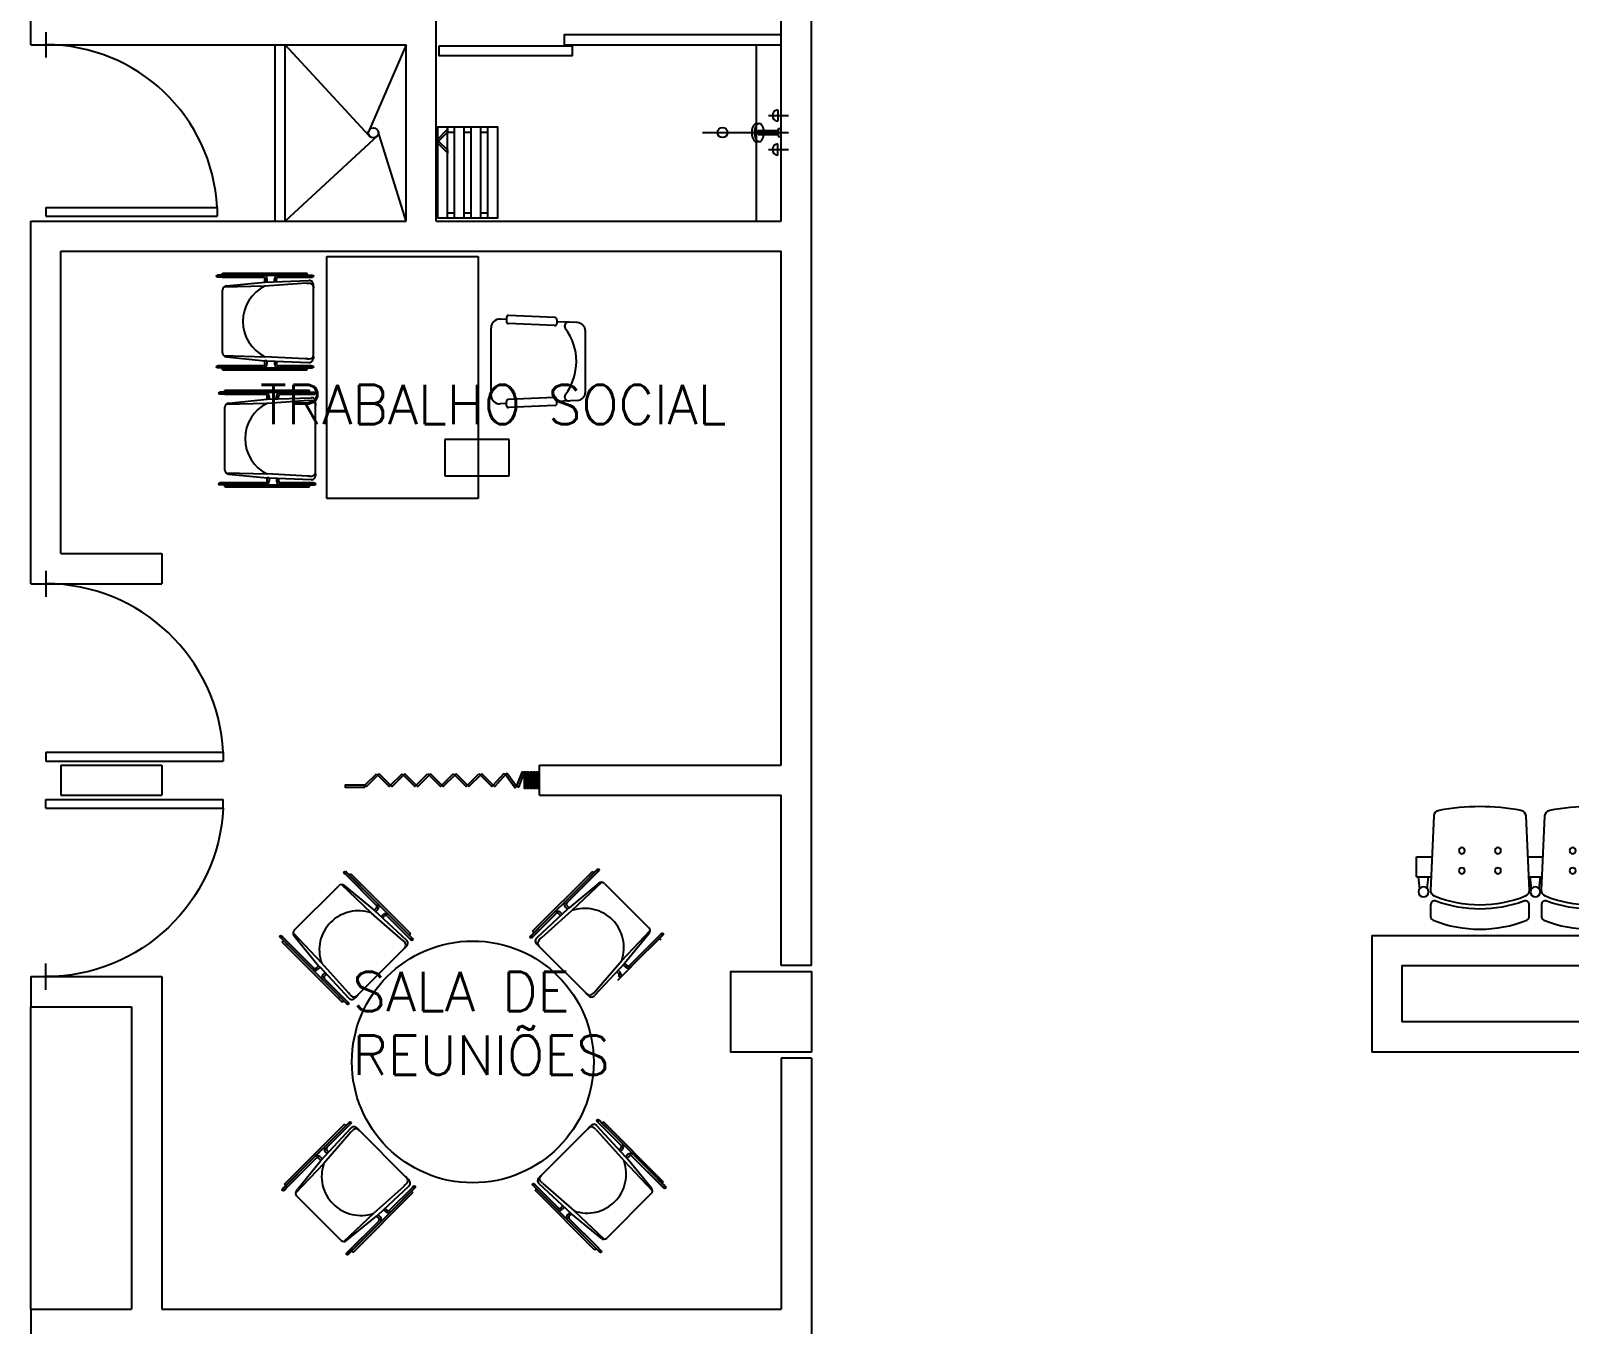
# Model space of a CAD drawing. Extents: x -358 to -207, y -206 to -105.
# Drawn here: x -245.59 to -237.95, y -160.78 to -154.36 of the extents above; entities that cross this region are included whole.
import ezdxf

# ---------------------------------------------------------------- set-up
doc = ezdxf.new("R2010")
doc.units = 0
doc.header["$LTSCALE"] = 1.5
doc.header["$MEASUREMENT"] = 0
doc.layers.get('0').update_dxf_attribs({"linetype": 'CONTINUOUS'})
for name, color, linetype in [('8CMOB01', 8, 'CONTINUOUS'), ('9CCOLUMNA', 5, 'CONTINUOUS'), ('CCCANCEL', 6, 'CONTINUOUS'), ('CCPTAS', 6, 'CONTINUOUS'), ('MSAN', 6, 'CONTINUOUS'), ('MUROS', 3, 'CONTINUOUS'), ('RCMURO01', 3, 'CONTINUOUS')]:
    doc.layers.add(name, color=color, linetype=linetype)
doc.styles.add('REG-60', font='ROMANS.shx', dxfattribs={"height": 0.195})

# ---------------------------------------------------------------- blocks, each defined once
blk = doc.blocks.new('S3-PROTO')
for p, q in [((-0.849, 0.4088), (-0.8552, 0.35)), ((-0.811, 0.4088), (-0.8048, 0.35)), ((-0.294, 0.4088), (-0.3002, 0.35)), ((-0.256, 0.4088), (-0.2498, 0.35)), ((0.256, 0.4054), (0.2498, 0.3466)), ((0.294, 0.4054), (0.3002, 0.3466)), ((0.811, 0.4088), (0.8048, 0.35)), ((0.849, 0.4088), (0.8552, 0.35)), ((-0.865, 0.35), (-0.791, 0.35)), ((-0.865, 0.35), (-0.865, 0.25)), ((-0.309, 0.35), (-0.241, 0.35)), ((0.241, 0.3466), (0.309, 0.3466)), ((0.865, 0.35), (0.791, 0.35)), ((0.865, 0.35), (0.865, 0.25)), ((-0.865, 0.25), (-0.7864, 0.25)), ((-0.3136, 0.25), (-0.2364, 0.25)), ((0.2364, 0.2466), (0.3136, 0.2466)), ((0.865, 0.25), (0.7864, 0.25))]:
    blk.add_line(p, q)
for points in [[(-0.305, 0.5218), (-0.305, 0.4895, -0.522832), (-0.332, 0.4708, 0.18), (-0.768, 0.4708, -0.522832), (-0.795, 0.4895), (-0.795, 0.5466, -0.306573), (-0.7824, 0.5652, -0.192782), (-0.3176, 0.5652, -0.306573), (-0.305, 0.5466), (-0.305, 0.5037)], [(0.245, 0.5218), (0.245, 0.4895, -0.522832), (0.218, 0.4708, 0.18), (-0.218, 0.4708, -0.522832), (-0.245, 0.4895), (-0.245, 0.5466, -0.306573), (-0.2324, 0.5652, -0.192782), (0.2324, 0.5652, -0.306573), (0.245, 0.5466), (0.245, 0.5037)], [(0.795, 0.5218), (0.795, 0.4895, -0.522832), (0.768, 0.4708, 0.18), (0.332, 0.4708, -0.522832), (0.305, 0.4895), (0.305, 0.5466, -0.306573), (0.3176, 0.5652, -0.192782), (0.7824, 0.5652, -0.306573), (0.795, 0.5466), (0.795, 0.5037)]]:
    blk.add_lwpolyline(points, format="xyb")
for points in [[(-0.7772, 0.0475, 0.346546), (-0.7529, 0.0194, 0.095695), (-0.3471, 0.0194, 0.346546), (-0.3228, 0.0475), (-0.306, 0.4173, 0.318973), (-0.3248, 0.4465, 0.193005), (-0.7752, 0.4465, 0.318973), (-0.794, 0.4173)], [(-0.2272, 0.0475, 0.346546), (-0.2029, 0.0194, 0.095695), (0.2029, 0.0194, 0.346546), (0.2272, 0.0475), (0.244, 0.4173, 0.318973), (0.2252, 0.4465, 0.193005), (-0.2252, 0.4465, 0.318973), (-0.244, 0.4173)], [(0.3228, 0.0475, 0.346546), (0.3471, 0.0194, 0.095695), (0.7529, 0.0194, 0.346546), (0.7772, 0.0475), (0.794, 0.4173, 0.318973), (0.7752, 0.4465, 0.193005), (0.3248, 0.4465, 0.318973), (0.306, 0.4173)]]:
    blk.add_lwpolyline(points, format="xyb", close=True)
for centre, radius in [((-0.83, 0.425), 0.025), ((-0.275, 0.425), 0.025), ((0.275, 0.4216), 0.025), ((0.83, 0.425), 0.025), ((-0.6396, 0.32), 0.015), ((-0.4604, 0.32), 0.015), ((-0.0896, 0.32), 0.015), ((0.0896, 0.32), 0.015), ((0.4604, 0.32), 0.015), ((0.6396, 0.32), 0.015), ((-0.6396, 0.22), 0.015), ((-0.4604, 0.22), 0.015), ((-0.0896, 0.22), 0.015), ((0.0896, 0.22), 0.015), ((0.4604, 0.22), 0.015), ((0.6396, 0.22), 0.015)]:
    blk.add_circle(centre, radius)
blk = doc.blocks.new('PTA-D')
for p, q in [((0.95, 0), (0.95, 1)), ((0.95, 1), (1, 1)), ((1, 0), (1, 1)), ((-0.0734, 0), (0.0734, 0)), ((0.95, 0), (1, 0))]:
    blk.add_line(p, q)
blk.add_arc((1.0023, -0.001), 1.0023, 92.99284, 179.94476)
blk = doc.blocks.new('6')
at = {"layer": 'MSAN'}
blk.add_lwpolyline([(0.0141, 0), (0.06, 0.0459), (0.06, 0.06), (0, 0), (0.06, -0.06), (0.06, -0.0459)], close=True, dxfattribs=at)
blk = doc.blocks.new('BA')
at = {"layer": 'MSAN'}
for p, q in [((-0.2271, 0.0975), (0.2229, 0.0975)), ((-0.2021, 0.0645), (-0.2021, 0.0975)), ((0.1979, 0.0645), (0.1979, 0.0975)), ((0.2229, 0.0645), (-0.2271, 0.0645)), ((-0.2271, 0.0145), (0.2229, 0.0145)), ((-0.2021, -0.0185), (-0.2021, 0.0145)), ((0.1979, -0.0185), (0.1979, 0.0145)), ((0.2229, -0.0185), (-0.2271, -0.0185)), ((-0.2271, -0.0685), (0.2229, -0.0685)), ((-0.2021, -0.1015), (-0.2021, -0.0685)), ((0.1979, -0.1015), (0.1979, -0.0685)), ((0.2229, -0.1015), (-0.2271, -0.1015))]:
    blk.add_line(p, q, dxfattribs=at)
blk.add_lwpolyline([(0.2229, -0.1515), (0.2229, -0.1015), (0.2229, -0.0685), (0.2229, -0.0185), (0.2229, 0.0145), (0.2229, 0.0645), (0.2229, 0.0975), (0.2229, 0.1485), (-0.2271, 0.1485), (-0.2271, 0.0975), (-0.2271, 0.0645), (-0.2271, 0.0145), (-0.2271, -0.0185), (-0.2271, -0.0685), (-0.2271, -0.1015), (-0.2271, -0.1515)], close=True, dxfattribs=at)
blk = doc.blocks.new('A$C2F640505')
at = {"layer": 'MSAN', "color": 6}
for p, q in [((0.0282, 0.3262), (0.0282, 0.4258)), ((0.0926, 0.3743), (0.0926, 0.3823)), ((0.1126, 0), (0.1126, 0.426)), ((0.1326, 0.3743), (0.1326, 0.3823)), ((0.197, 0.3262), (0.197, 0.4258)), ((0, 0.3733), (0.0565, 0.3733)), ((0.0926, 0.3743), (0.1326, 0.3743)), ((0.1026, 0.2779), (0.1026, 0.3743)), ((0.1226, 0.2779), (0.1226, 0.3743)), ((0.2252, 0.3733), (0.1687, 0.3733)), ((0.0678, 0.2672), (0.0678, 0.281)), ((0.1574, 0.2672), (0.1574, 0.281))]:
    blk.add_line(p, q, dxfattribs=at)
blk.add_circle((0.1126, 0.0984), 0.025, dxfattribs=at)
for centre, radius, start, end in [((0.0282, 0.374), 0.0282, 181.38672, 358.61328), ((0.197, 0.374), 0.0282, 181.38672, 358.61328), ((0.0809, 0.281), 0.0131, 141.83486, 180), ((0.0809, 0.281), 0.0131, 180, 218.16514), ((0.0809, 0.2672), 0.0131, 180, 218.16514), ((0.096, 0.2691), 0.0323, 117.79062, 141.83486), ((0.096, 0.2928), 0.0323, 218.16514, 242.20938), ((0.096, 0.279), 0.0323, 218.16514, 242.20938), ((0.106, 0.2501), 0.0538, 102.31467, 117.79062), ((0.106, 0.3119), 0.0538, 242.20938, 257.68533), ((0.106, 0.2981), 0.0538, 242.20938, 257.68533), ((0.1126, 0.2198), 0.0848, 96.77455, 102.31467), ((0.1126, 0.3421), 0.0848, 257.68533, 270), ((0.1126, 0.3284), 0.0848, 257.68533, 270), ((0.1043, 0.2779), 0.00175, 180, 226.40865), ((0.1082, 0.282), 0.0074, 226.40865, 248.47914), ((0.1109, 0.2886), 0.0145, 248.47914, 260.72338), ((0.1126, 0.2992), 0.0253, 260.72338, 270), ((0.1126, 0.2992), 0.0253, 270, 279.27662), ((0.1126, 0.3421), 0.0848, 270, 282.31467), ((0.1126, 0.3284), 0.0848, 270, 282.31467), ((0.1143, 0.2886), 0.0145, 279.27662, 291.52086), ((0.117, 0.282), 0.0074, 291.52086, 313.59135), ((0.1209, 0.2779), 0.00175, 313.59135, 0), ((0.1126, 0.2198), 0.0848, 77.68533, 83.22545), ((0.1192, 0.2501), 0.0538, 62.20938, 77.68533), ((0.1192, 0.3119), 0.0538, 282.31467, 297.79062), ((0.1192, 0.2981), 0.0538, 282.31467, 297.79062), ((0.1292, 0.2691), 0.0323, 38.16514, 62.20938), ((0.1292, 0.2928), 0.0323, 297.79062, 321.83486), ((0.1292, 0.279), 0.0323, 297.79062, 321.83486), ((0.1443, 0.281), 0.0131, 360, 38.16514), ((0.1443, 0.281), 0.0131, 321.83486, 0), ((0.1443, 0.2672), 0.0131, 321.83486, 0)]:
    blk.add_arc(centre, radius, start, end, dxfattribs=at)

msp = doc.modelspace()

# ---------------------------------------------------------------- linework, layer by layer
at = {"layer": '8CMOB01', "color": 8}
for p, q in [((-244.1153, -155.4812), (-243.3653, -155.4812)), ((-244.1153, -156.6812), (-244.1153, -155.4812)), ((-243.3653, -155.4812), (-243.3653, -156.6812)), ((-244.6502, -155.5728), (-244.658, -155.5728)), ((-244.4442, -155.5728), (-244.658, -155.5728)), ((-244.6502, -155.5828), (-244.658, -155.5828)), ((-244.6502, -155.5728), (-244.4328, -155.5728)), ((-244.6328, -155.5828), (-244.6502, -155.5828)), ((-244.6328, -155.5628), (-244.2128, -155.5628)), ((-244.6328, -155.5728), (-244.6328, -155.5628)), ((-244.6328, -155.5828), (-244.4328, -155.5828)), ((-244.4497, -155.5828), (-244.6328, -155.5828)), ((-244.4328, -155.5828), (-244.4497, -155.5828)), ((-244.4228, -155.5728), (-244.4442, -155.5728)), ((-244.4354, -155.5728), (-244.3384, -155.5728)), ((-244.4128, -155.5728), (-244.4354, -155.5728)), ((-244.4228, -155.5728), (-244.4128, -155.5728)), ((-244.4228, -155.5928), (-244.4228, -155.6078)), ((-244.4228, -155.6078), (-244.4228, -155.5928)), ((-244.4228, -155.6078), (-244.2045, -155.5996)), ((-244.4128, -155.5728), (-244.376, -155.5728)), ((-244.4128, -155.5928), (-244.4128, -155.6074)), ((-244.376, -155.606), (-244.376, -155.5928)), ((-244.366, -155.6057), (-244.366, -155.5928)), ((-244.356, -155.5728), (-244.1948, -155.5728)), ((-244.356, -155.5828), (-244.1948, -155.5828)), ((-244.2128, -155.5728), (-244.2128, -155.5628)), ((-244.1948, -155.5728), (-244.1875, -155.5728)), ((-244.1948, -155.5828), (-244.1875, -155.5828)), ((-244.6328, -155.9587), (-244.6328, -155.6469)), ((-244.4228, -155.6278), (-244.6273, -155.6331)), ((-244.6137, -155.6269), (-244.4228, -155.6078)), ((-244.2161, -155.6132), (-244.4228, -155.6278)), ((-244.2161, -155.6132), (-244.2028, -155.6132)), ((-244.1828, -155.6278), (-244.1828, -155.6195)), ((-244.1828, -155.6278), (-244.1828, -155.6385)), ((-244.1828, -155.969), (-244.1828, -155.6332)), ((-243.3003, -156.1699), (-243.3003, -155.8339)), ((-243.2244, -155.7929), (-243.2558, -155.7914)), ((-243.224, -155.7829), (-243.2249, -155.8029)), ((-242.9856, -155.8237), (-243.2153, -155.8133)), ((-242.9838, -155.7838), (-243.2135, -155.7733)), ((-242.9742, -155.7942), (-242.9751, -155.8142)), ((-242.8733, -155.8088), (-242.9747, -155.8042)), ((-242.8328, -156.1526), (-242.8328, -155.8513)), ((-244.6273, -155.9725), (-244.4228, -155.9778)), ((-244.6137, -155.9787), (-244.4228, -155.9978)), ((-244.6137, -155.9787), (-244.6137, -155.9787)), ((-244.2229, -155.989), (-244.4228, -155.9778)), ((-244.4228, -155.9778), (-244.4228, -155.9778)), ((-244.2125, -155.989), (-244.2229, -155.989)), ((-244.2125, -155.989), (-244.2028, -155.989)), ((-244.1828, -155.9601), (-244.1836, -155.9601)), ((-244.1828, -155.9778), (-244.1828, -155.9601)), ((-244.1828, -155.9778), (-244.1828, -155.9861)), ((-244.6538, -156.0228), (-244.6579, -156.0228)), ((-244.6495, -156.0328), (-244.6579, -156.0328)), ((-244.6511, -156.0228), (-244.6538, -156.0228)), ((-244.6511, -156.0228), (-244.4328, -156.0228)), ((-244.6504, -156.0228), (-244.6474, -156.0228)), ((-244.4328, -156.0228), (-244.6504, -156.0228)), ((-244.6495, -156.0328), (-244.6504, -156.0328)), ((-244.6328, -156.0328), (-244.6504, -156.0328)), ((-244.4328, -156.0328), (-244.6504, -156.0328)), ((-244.6328, -156.0428), (-244.6328, -156.0328)), ((-244.6328, -156.0428), (-244.6328, -156.0328)), ((-244.6328, -156.0328), (-244.6028, -156.0328)), ((-244.6328, -156.0428), (-244.6328, -156.0328)), ((-244.6328, -156.0428), (-244.6328, -156.0328)), ((-244.6328, -156.0428), (-244.6328, -156.0328)), ((-244.6328, -156.0428), (-244.2128, -156.0428)), ((-244.2128, -156.0428), (-244.6328, -156.0428)), ((-244.4328, -156.0328), (-244.356, -156.0328)), ((-244.4128, -155.9982), (-244.4228, -155.9978)), ((-244.4228, -156.0128), (-244.4228, -155.9978)), ((-244.4228, -156.0128), (-244.4228, -155.9978)), ((-244.4128, -155.9982), (-244.2045, -156.006)), ((-244.4128, -155.9982), (-244.4128, -156.0128)), ((-244.376, -155.9996), (-244.376, -156.0128)), ((-244.376, -156.0227), (-244.376, -156.0228)), ((-244.366, -155.9999), (-244.366, -156.0128)), ((-244.356, -156.0228), (-244.1941, -156.0228)), ((-244.1941, -156.0228), (-244.356, -156.0228)), ((-244.356, -156.0328), (-244.1944, -156.0328)), ((-244.2128, -156.0328), (-244.2428, -156.0328)), ((-244.2128, -156.0428), (-244.2128, -156.0328)), ((-244.2128, -156.0428), (-244.2128, -156.0328)), ((-244.2128, -156.0428), (-244.2128, -156.0328)), ((-244.2128, -156.0328), (-244.1941, -156.0328)), ((-244.2128, -156.0428), (-244.2128, -156.0328)), ((-244.2128, -156.0428), (-244.2128, -156.0328)), ((-244.1944, -156.0228), (-244.1876, -156.0228)), ((-244.1944, -156.0228), (-244.1941, -156.0228)), ((-244.1944, -156.0328), (-244.1876, -156.0328)), ((-244.1944, -156.0328), (-244.1941, -156.0328)), ((-244.6393, -156.1545), (-244.6471, -156.1545)), ((-244.4333, -156.1545), (-244.6471, -156.1545)), ((-244.6393, -156.1645), (-244.6471, -156.1645)), ((-244.6393, -156.1545), (-244.4219, -156.1545)), ((-244.6219, -156.1645), (-244.6393, -156.1645)), ((-244.6219, -156.1445), (-244.2019, -156.1445)), ((-244.6219, -156.1545), (-244.6219, -156.1445)), ((-244.6219, -156.1645), (-244.4219, -156.1645)), ((-244.4388, -156.1645), (-244.6219, -156.1645)), ((-244.4119, -156.2095), (-244.6164, -156.2148)), ((-244.6028, -156.2086), (-244.4119, -156.1895)), ((-244.4219, -156.1645), (-244.4388, -156.1645)), ((-244.4119, -156.1545), (-244.4333, -156.1545)), ((-244.4245, -156.1545), (-244.3275, -156.1545)), ((-244.4019, -156.1545), (-244.4245, -156.1545)), ((-244.4119, -156.1545), (-244.4019, -156.1545)), ((-244.4119, -156.1745), (-244.4119, -156.1895)), ((-244.4119, -156.1895), (-244.4119, -156.1745)), ((-244.4119, -156.1895), (-244.1936, -156.1813)), ((-244.2052, -156.195), (-244.4119, -156.2095)), ((-244.4019, -156.1545), (-244.3651, -156.1545)), ((-244.4019, -156.1745), (-244.4019, -156.1891)), ((-244.3651, -156.1878), (-244.3651, -156.1745)), ((-244.3551, -156.1874), (-244.3551, -156.1745)), ((-244.3451, -156.1545), (-244.1838, -156.1545)), ((-244.3451, -156.1645), (-244.1838, -156.1645)), ((-244.2052, -156.195), (-244.1919, -156.195)), ((-244.2019, -156.1545), (-244.2019, -156.1445)), ((-244.1838, -156.1545), (-244.1766, -156.1545)), ((-244.1838, -156.1645), (-244.1766, -156.1645)), ((-244.1719, -156.2095), (-244.1719, -156.2012)), ((-244.1719, -156.2095), (-244.1719, -156.2202)), ((-244.1719, -156.5508), (-244.1719, -156.215)), ((-243.2244, -156.211), (-243.2558, -156.2124)), ((-243.224, -156.221), (-243.2249, -156.201)), ((-242.9856, -156.1801), (-243.2153, -156.1905)), ((-242.9742, -156.2096), (-242.9751, -156.1896)), ((-242.8733, -156.195), (-242.9747, -156.1996)), ((-244.6219, -156.5404), (-244.6219, -156.2286)), ((-242.9838, -156.2201), (-243.2135, -156.2305)), ((-243.2101, -156.3893), (-243.5301, -156.3893)), ((-243.5301, -156.3893), (-243.5301, -156.5693)), ((-243.2101, -156.5693), (-243.2101, -156.3893)), ((-244.6164, -156.5542), (-244.4119, -156.5595)), ((-244.6028, -156.5604), (-244.4119, -156.5795)), ((-244.6028, -156.5604), (-244.6028, -156.5604)), ((-244.212, -156.5708), (-244.4119, -156.5595)), ((-244.4119, -156.5595), (-244.4119, -156.5595)), ((-244.4019, -156.5799), (-244.4119, -156.5795)), ((-244.4119, -156.5945), (-244.4119, -156.5795)), ((-244.4119, -156.5945), (-244.4119, -156.5795)), ((-244.4019, -156.5799), (-244.1936, -156.5877)), ((-244.4019, -156.5799), (-244.4019, -156.5945)), ((-244.3651, -156.5813), (-244.3651, -156.5945)), ((-244.3551, -156.5816), (-244.3551, -156.5945)), ((-244.2016, -156.5708), (-244.212, -156.5708)), ((-244.2016, -156.5708), (-244.1919, -156.5708)), ((-244.1719, -156.5418), (-244.1727, -156.5418)), ((-244.1719, -156.5595), (-244.1719, -156.5418)), ((-244.1719, -156.5595), (-244.1719, -156.5678)), ((-243.5301, -156.5693), (-243.2101, -156.5693)), ((-244.6429, -156.6045), (-244.647, -156.6045)), ((-244.6386, -156.6145), (-244.647, -156.6145)), ((-244.6402, -156.6045), (-244.6429, -156.6045)), ((-244.6402, -156.6045), (-244.4219, -156.6045)), ((-244.6395, -156.6045), (-244.6365, -156.6045)), ((-244.4219, -156.6045), (-244.6395, -156.6045)), ((-244.6386, -156.6145), (-244.6395, -156.6145)), ((-244.6219, -156.6145), (-244.6395, -156.6145)), ((-244.4219, -156.6145), (-244.6395, -156.6145)), ((-244.6219, -156.6245), (-244.6219, -156.6145)), ((-244.6219, -156.6245), (-244.6219, -156.6145)), ((-244.6219, -156.6145), (-244.5919, -156.6145)), ((-244.6219, -156.6245), (-244.6219, -156.6145)), ((-244.6219, -156.6245), (-244.6219, -156.6145)), ((-244.6219, -156.6245), (-244.6219, -156.6145)), ((-244.6219, -156.6245), (-244.2019, -156.6245)), ((-244.2019, -156.6245), (-244.6219, -156.6245)), ((-244.4219, -156.6145), (-244.3451, -156.6145)), ((-244.3651, -156.6044), (-244.3651, -156.6045)), ((-244.3451, -156.6045), (-244.1832, -156.6045)), ((-244.1832, -156.6045), (-244.3451, -156.6045)), ((-244.3451, -156.6145), (-244.1835, -156.6145)), ((-244.2019, -156.6145), (-244.2319, -156.6145)), ((-244.2019, -156.6245), (-244.2019, -156.6145)), ((-244.2019, -156.6245), (-244.2019, -156.6145)), ((-244.2019, -156.6245), (-244.2019, -156.6145)), ((-244.2019, -156.6145), (-244.1832, -156.6145)), ((-244.2019, -156.6245), (-244.2019, -156.6145)), ((-244.2019, -156.6245), (-244.2019, -156.6145)), ((-244.1835, -156.6045), (-244.1767, -156.6045)), ((-244.1835, -156.6045), (-244.1832, -156.6045)), ((-244.1835, -156.6145), (-244.1767, -156.6145)), ((-244.1835, -156.6145), (-244.1832, -156.6145)), ((-243.3653, -156.6812), (-244.1153, -156.6812)), ((-244.0239, -158.5463), (-244.0294, -158.5407)), ((-244.0116, -158.5585), (-244.0239, -158.5463)), ((-243.8712, -158.6848), (-244.0223, -158.5337)), ((-244.0168, -158.5392), (-244.0223, -158.5337)), ((-244.0168, -158.5392), (-243.8631, -158.6929)), ((-243.8821, -158.688), (-244.0116, -158.5585)), ((-244.0116, -158.5585), (-243.8702, -158.7)), ((-244.0045, -158.5515), (-243.9974, -158.5444)), ((-243.9974, -158.5444), (-243.7005, -158.8414)), ((-243.0943, -158.8297), (-242.7973, -158.5327)), ((-242.7973, -158.5327), (-243.0943, -158.8297)), ((-242.9316, -158.6812), (-242.7777, -158.5273)), ((-242.7702, -158.5339), (-242.9246, -158.6882)), ((-242.9246, -158.6882), (-242.7707, -158.5343)), ((-242.7902, -158.5398), (-242.8114, -158.561)), ((-242.7973, -158.5327), (-242.7902, -158.5398)), ((-242.7973, -158.5327), (-242.7902, -158.5398)), ((-242.7973, -158.5327), (-242.7902, -158.5398)), ((-242.7973, -158.5327), (-242.7902, -158.5398)), ((-242.7973, -158.5327), (-242.7902, -158.5398)), ((-242.7902, -158.5398), (-242.7777, -158.5273)), ((-242.7784, -158.528), (-242.7725, -158.522)), ((-242.7784, -158.528), (-242.7777, -158.5273)), ((-242.7707, -158.5343), (-242.7728, -158.5365)), ((-242.7702, -158.5339), (-242.7682, -158.5319)), ((-242.7682, -158.5319), (-242.7654, -158.5291)), ((-244.2774, -158.8244), (-244.0569, -158.6039)), ((-243.8949, -158.7389), (-244.0432, -158.598)), ((-244.0293, -158.6032), (-243.8808, -158.7247)), ((-242.7654, -158.5915), (-242.9139, -158.713)), ((-242.7515, -158.5863), (-242.8998, -158.7271)), ((-242.7654, -158.5915), (-242.7654, -158.5915)), ((-242.7378, -158.5921), (-242.5173, -158.8126)), ((-243.8702, -158.7), (-243.8821, -158.688)), ((-243.8808, -158.7247), (-243.8702, -158.7141)), ((-243.8702, -158.7141), (-243.8808, -158.7247)), ((-243.8808, -158.7247), (-243.7206, -158.8733)), ((-243.8631, -158.7212), (-243.8734, -158.7315)), ((-243.856, -158.7), (-243.8712, -158.6848)), ((-243.849, -158.707), (-243.865, -158.691)), ((-243.865, -158.691), (-243.7964, -158.7596)), ((-243.856, -158.7), (-243.849, -158.707)), ((-243.849, -158.707), (-243.823, -158.733)), ((-242.9859, -158.7355), (-243.1002, -158.8497)), ((-242.9213, -158.7198), (-243.0741, -158.8616)), ((-243.0491, -158.8606), (-242.8998, -158.7271)), ((-242.9316, -158.6812), (-242.9859, -158.7355)), ((-242.9646, -158.7285), (-242.9647, -158.7284)), ((-242.9483, -158.7448), (-242.9576, -158.7355)), ((-242.9213, -158.7198), (-242.9316, -158.7095)), ((-242.9246, -158.7024), (-242.9139, -158.713)), ((-242.9246, -158.7024), (-242.9139, -158.713)), ((-242.9213, -158.7198), (-242.9139, -158.713)), ((-242.8998, -158.7271), (-242.8998, -158.7271)), ((-243.7385, -158.8747), (-243.8949, -158.7389)), ((-243.8465, -158.7565), (-243.8371, -158.7472)), ((-243.8391, -158.7634), (-243.83, -158.7543)), ((-243.8159, -158.7543), (-243.7018, -158.8683)), ((-243.8088, -158.7472), (-243.6948, -158.8612)), ((-243.0933, -158.857), (-242.9788, -158.7425)), ((-242.9788, -158.7425), (-243.0933, -158.857)), ((-242.9556, -158.7516), (-242.9647, -158.7425)), ((-244.3416, -158.8649), (-244.3475, -158.859)), ((-244.1884, -159.0182), (-244.3423, -158.8643)), ((-244.3298, -158.8767), (-244.3423, -158.8643)), ((-244.3416, -158.8649), (-244.3423, -158.8643)), ((-244.3376, -158.8548), (-244.3404, -158.852)), ((-244.3356, -158.8567), (-244.3376, -158.8548)), ((-244.3369, -158.8838), (-244.3298, -158.8767)), ((-244.3369, -158.8838), (-244.3298, -158.8767)), ((-244.3369, -158.8838), (-244.3298, -158.8767)), ((-244.3369, -158.8838), (-244.3298, -158.8767)), ((-244.3369, -158.8838), (-244.3298, -158.8767)), ((-244.0399, -159.1808), (-244.3369, -158.8838)), ((-244.3369, -158.8838), (-244.0399, -159.1808)), ((-244.3356, -158.8567), (-244.1813, -159.0111)), ((-244.1813, -159.0111), (-244.3352, -158.8572)), ((-244.3352, -158.8572), (-244.333, -158.8594)), ((-244.3298, -158.8767), (-244.3086, -158.898)), ((-244.2833, -158.838), (-244.1424, -158.9863)), ((-244.2781, -158.852), (-244.2781, -158.852)), ((-244.2781, -158.852), (-244.1565, -159.0005)), ((-243.7385, -158.8747), (-243.7291, -158.8841)), ((-243.7075, -158.8485), (-243.7005, -158.8414)), ((-243.7018, -158.8683), (-243.6967, -158.8734)), ((-243.6948, -158.8612), (-243.6896, -158.8664)), ((-243.1002, -158.8497), (-243.105, -158.8546)), ((-243.0872, -158.8367), (-243.1004, -158.8499)), ((-243.1002, -158.8497), (-243.1004, -158.8499)), ((-243.0931, -158.8568), (-243.098, -158.8616)), ((-243.0943, -158.8297), (-243.0872, -158.8367)), ((-243.0943, -158.8297), (-243.0872, -158.8367)), ((-243.0943, -158.8297), (-243.0872, -158.8367)), ((-243.0943, -158.8297), (-243.0872, -158.8367)), ((-243.0943, -158.8297), (-243.0872, -158.8367)), ((-243.0931, -158.8568), (-243.0933, -158.857)), ((-243.0872, -158.8367), (-243.066, -158.8155)), ((-243.0564, -158.8679), (-243.0633, -158.8747)), ((-243.0564, -158.8679), (-243.0491, -158.8606)), ((-242.6523, -158.9746), (-242.5115, -158.8263)), ((-242.5167, -158.8402), (-242.6382, -158.9888)), ((-242.472, -158.8579), (-242.6134, -158.9994)), ((-242.4526, -158.8527), (-242.6064, -159.0064)), ((-242.6015, -158.9874), (-242.472, -158.8579)), ((-242.5983, -158.9984), (-242.4471, -158.8472)), ((-242.472, -158.8579), (-242.4597, -158.8457)), ((-242.4649, -158.865), (-242.4579, -158.8721)), ((-242.4597, -158.8457), (-242.4542, -158.8401)), ((-242.4526, -158.8527), (-242.4471, -158.8472)), ((-243.9665, -159.1499), (-243.7291, -158.9124)), ((-243.7252, -158.9086), (-243.7328, -158.9161)), ((-243.7252, -158.9086), (-243.7194, -158.9027)), ((-243.0695, -158.8968), (-243.0754, -158.891)), ((-243.0695, -158.8968), (-243.057, -158.9094)), ((-243.0633, -158.903), (-242.8259, -159.1405)), ((-243.057, -158.9094), (-243.0564, -158.9088)), ((-244.1884, -159.0182), (-244.1341, -159.0724)), ((-244.1672, -159.0111), (-244.1565, -159.0005)), ((-244.1672, -159.0111), (-244.1565, -159.0005)), ((-244.1497, -159.0078), (-244.1601, -159.0182)), ((-244.1497, -159.0078), (-244.1565, -159.0005)), ((-244.1497, -159.0078), (-244.008, -159.1607)), ((-244.009, -159.1357), (-244.1424, -158.9863)), ((-244.1424, -158.9863), (-244.1424, -158.9863)), ((-244.1247, -159.0348), (-244.1341, -159.0442)), ((-244.1179, -159.0421), (-244.127, -159.0512)), ((-242.7882, -159.131), (-242.6523, -158.9746)), ((-242.6382, -158.9888), (-242.7868, -159.1489)), ((-242.6768, -159.0304), (-242.6677, -159.0395)), ((-242.6045, -159.0046), (-242.6731, -159.0732)), ((-242.67, -159.0231), (-242.6606, -159.0324)), ((-242.6205, -159.0206), (-242.6465, -159.0466)), ((-242.6346, -159.0064), (-242.645, -158.9961)), ((-242.6382, -158.9888), (-242.6276, -158.9994)), ((-242.6276, -158.9994), (-242.6382, -158.9888)), ((-242.6205, -159.0206), (-242.6045, -159.0046)), ((-242.6134, -159.0135), (-242.6205, -159.0206)), ((-242.6134, -158.9994), (-242.6015, -158.9874)), ((-242.6134, -159.0135), (-242.5983, -158.9984)), ((-244.1411, -159.0511), (-244.1412, -159.0512)), ((-244.1341, -159.0724), (-244.0198, -159.1867)), ((-244.0125, -159.1799), (-244.127, -159.0654)), ((-244.127, -159.0654), (-244.0125, -159.1799)), ((-244.0328, -159.1737), (-244.054, -159.1525)), ((-244.0399, -159.1808), (-244.0328, -159.1737)), ((-244.0399, -159.1808), (-244.0328, -159.1737)), ((-244.0399, -159.1808), (-244.0328, -159.1737)), ((-244.0399, -159.1808), (-244.0328, -159.1737)), ((-244.0399, -159.1808), (-244.0328, -159.1737)), ((-244.0328, -159.1737), (-244.0196, -159.1869)), ((-244.0198, -159.1867), (-244.0196, -159.1869)), ((-244.0198, -159.1867), (-244.015, -159.1916)), ((-244.0127, -159.1796), (-244.0125, -159.1799)), ((-244.0127, -159.1796), (-244.0079, -159.1845)), ((-244.0017, -159.143), (-244.009, -159.1357)), ((-244.0017, -159.143), (-243.9948, -159.1499)), ((-243.9727, -159.1561), (-243.9785, -159.1619)), ((-243.9727, -159.1561), (-243.9602, -159.1435)), ((-243.9602, -159.1435), (-243.9607, -159.1429)), ((-242.822, -159.1443), (-242.8296, -159.1368)), ((-242.822, -159.1443), (-242.8162, -159.1502)), ((-242.7882, -159.131), (-242.7976, -159.1405)), ((-245.5852, -160.7048), (-245.5852, -159.2048)), ((-244.3251, -160.084), (-244.0281, -159.787)), ((-244.1224, -159.8954), (-244.0083, -159.7813)), ((-244.1153, -159.9024), (-244.0012, -159.7884)), ((-244.0211, -159.7941), (-244.0281, -159.787)), ((-244.0083, -159.7813), (-244.0032, -159.7762)), ((-244.0012, -159.7884), (-243.9961, -159.7833)), ((-243.961, -159.8118), (-243.9668, -159.8059)), ((-242.8165, -159.8062), (-243.0539, -160.0437)), ((-242.8103, -159.8), (-242.8228, -159.8126)), ((-242.8103, -159.8), (-242.8045, -159.7942)), ((-242.7813, -159.8131), (-242.7882, -159.8062)), ((-242.7703, -159.7764), (-242.7751, -159.7716)), ((-242.6333, -159.9483), (-242.775, -159.7954)), ((-242.7705, -159.7762), (-242.656, -159.8907)), ((-242.656, -159.8907), (-242.7705, -159.7762)), ((-242.7703, -159.7764), (-242.7705, -159.7762)), ((-242.7632, -159.7694), (-242.768, -159.7645)), ((-242.7502, -159.7824), (-242.7634, -159.7692)), ((-242.7632, -159.7694), (-242.7634, -159.7692)), ((-242.6489, -159.8836), (-242.7632, -159.7694)), ((-242.7431, -159.7753), (-242.7502, -159.7824)), ((-242.7431, -159.7753), (-242.7502, -159.7824)), ((-242.7431, -159.7753), (-242.7502, -159.7824)), ((-242.7431, -159.7753), (-242.7502, -159.7824)), ((-242.7431, -159.7753), (-242.7502, -159.7824)), ((-242.7502, -159.7824), (-242.729, -159.8036)), ((-242.7431, -159.7753), (-242.4461, -160.0723)), ((-242.4461, -160.0723), (-242.7431, -159.7753)), ((-244.1785, -159.9515), (-244.1099, -159.8829)), ((-244.1448, -159.9673), (-243.9962, -159.8071)), ((-243.9948, -159.825), (-244.1307, -159.9815)), ((-243.9948, -159.825), (-243.9854, -159.8156)), ((-243.961, -159.8118), (-243.9534, -159.8193)), ((-243.7197, -160.0531), (-243.9571, -159.8156)), ((-242.8228, -159.8126), (-242.8223, -159.8131)), ((-242.7813, -159.8131), (-242.774, -159.8204)), ((-242.774, -159.8204), (-242.6406, -159.9697)), ((-244.1847, -159.9577), (-244.3359, -160.1089)), ((-244.3304, -160.1033), (-244.1766, -159.9496)), ((-244.311, -160.0981), (-244.1696, -159.9567)), ((-244.1696, -159.9426), (-244.1847, -159.9577)), ((-244.1696, -159.9567), (-244.1815, -159.9687)), ((-244.1625, -159.9355), (-244.1785, -159.9515)), ((-244.1696, -159.9426), (-244.1625, -159.9355)), ((-244.1625, -159.9355), (-244.1365, -159.9095)), ((-244.1448, -159.9673), (-244.1554, -159.9567)), ((-244.1554, -159.9567), (-244.1448, -159.9673)), ((-244.1484, -159.9496), (-244.138, -159.96)), ((-244.113, -159.933), (-244.1224, -159.9236)), ((-244.1062, -159.9257), (-244.1153, -159.9166)), ((-242.6651, -159.9139), (-242.656, -159.9048)), ((-242.6583, -159.9213), (-242.6489, -159.9119)), ((-242.5946, -159.9379), (-242.6489, -159.8836)), ((-242.6419, -159.9049), (-242.6418, -159.9048)), ((-242.6333, -159.9483), (-242.6229, -159.9379)), ((-242.6333, -159.9483), (-242.6264, -159.9556)), ((-242.6158, -159.945), (-242.6264, -159.9556)), ((-242.6158, -159.945), (-242.6264, -159.9556)), ((-242.5049, -160.1041), (-242.6264, -159.9556)), ((-242.4473, -160.0993), (-242.6017, -159.945)), ((-242.6017, -159.945), (-242.4478, -160.0989)), ((-242.5946, -159.9379), (-242.4407, -160.0918)), ((-244.1815, -159.9687), (-244.311, -160.0981)), ((-244.1307, -159.9815), (-244.2715, -160.1298)), ((-244.2663, -160.1158), (-244.1448, -159.9673)), ((-242.4997, -160.118), (-242.6406, -159.9697)), ((-242.6406, -159.9697), (-242.6406, -159.9697)), ((-244.3304, -160.1033), (-244.3359, -160.1089)), ((-244.3233, -160.1104), (-244.3288, -160.1159)), ((-244.3181, -160.0911), (-244.3251, -160.084)), ((-244.311, -160.0981), (-244.3233, -160.1104)), ((-243.7339, -160.0955), (-243.8832, -160.2289)), ((-243.8617, -160.2363), (-243.7089, -160.0945)), ((-243.6897, -160.0991), (-243.8042, -160.2136)), ((-243.8042, -160.2136), (-243.6897, -160.0991)), ((-243.7971, -160.2206), (-243.6828, -160.1064)), ((-243.7266, -160.0882), (-243.7339, -160.0955)), ((-243.726, -160.0467), (-243.7266, -160.0473)), ((-243.7266, -160.0882), (-243.7197, -160.0813)), ((-243.7135, -160.0592), (-243.726, -160.0467)), ((-243.7135, -160.0592), (-243.7076, -160.0651)), ((-243.6958, -160.1193), (-243.6826, -160.1062)), ((-243.6899, -160.0993), (-243.685, -160.0944)), ((-243.6899, -160.0993), (-243.6897, -160.0991)), ((-243.6828, -160.1064), (-243.678, -160.1015)), ((-243.6828, -160.1064), (-243.6826, -160.1062)), ((-243.0882, -160.0949), (-243.0934, -160.0897)), ((-242.9742, -160.2089), (-243.0882, -160.0949)), ((-243.0812, -160.0878), (-243.0863, -160.0827)), ((-243.0755, -160.1076), (-243.0825, -160.1147)), ((-242.9671, -160.2018), (-243.0812, -160.0878)), ((-243.0578, -160.0475), (-243.0636, -160.0534)), ((-242.9022, -160.2314), (-243.0624, -160.0828)), ((-243.0578, -160.0475), (-243.0502, -160.04)), ((-243.0445, -160.0814), (-243.0539, -160.0719)), ((-243.0445, -160.0814), (-242.8881, -160.2172)), ((-242.5049, -160.1041), (-242.5049, -160.1041)), ((-242.4532, -160.0793), (-242.4744, -160.0581)), ((-242.4461, -160.0723), (-242.4532, -160.0793)), ((-242.4461, -160.0723), (-242.4532, -160.0793)), ((-242.4461, -160.0723), (-242.4532, -160.0793)), ((-242.4461, -160.0723), (-242.4532, -160.0793)), ((-242.4461, -160.0723), (-242.4532, -160.0793)), ((-242.4532, -160.0793), (-242.4407, -160.0918)), ((-242.4478, -160.0989), (-242.45, -160.0967)), ((-242.4473, -160.0993), (-242.4454, -160.1013)), ((-242.4454, -160.1013), (-242.4426, -160.1041)), ((-242.4414, -160.0911), (-242.4407, -160.0918)), ((-242.4414, -160.0911), (-242.4355, -160.0971)), ((-244.0452, -160.364), (-244.2657, -160.1434)), ((-243.6887, -160.1264), (-243.9857, -160.4234)), ((-243.9857, -160.4234), (-243.6887, -160.1264)), ((-243.6958, -160.1193), (-243.717, -160.1406)), ((-243.6887, -160.1264), (-243.6958, -160.1193)), ((-243.6887, -160.1264), (-243.6958, -160.1193)), ((-243.6887, -160.1264), (-243.6958, -160.1193)), ((-243.6887, -160.1264), (-243.6958, -160.1193)), ((-243.6887, -160.1264), (-243.6958, -160.1193)), ((-242.7855, -160.4117), (-243.0825, -160.1147)), ((-242.5056, -160.1317), (-242.7261, -160.3522)), ((-244.0315, -160.3698), (-243.8832, -160.2289)), ((-244.0176, -160.3646), (-243.869, -160.2431)), ((-243.8832, -160.2289), (-243.8832, -160.2289)), ((-243.8617, -160.2363), (-243.869, -160.2431)), ((-243.8584, -160.2537), (-243.869, -160.2431)), ((-243.8584, -160.2537), (-243.869, -160.2431)), ((-243.8617, -160.2363), (-243.8514, -160.2466)), ((-243.8514, -160.2749), (-243.7971, -160.2206)), ((-243.8347, -160.2113), (-243.8254, -160.2206)), ((-243.8274, -160.2045), (-243.8183, -160.2136)), ((-243.8184, -160.2276), (-243.8183, -160.2277)), ((-242.918, -160.2651), (-242.9866, -160.1965)), ((-242.934, -160.249), (-242.96, -160.223)), ((-242.9439, -160.1927), (-242.953, -160.2018)), ((-242.9365, -160.1995), (-242.9459, -160.2089)), ((-242.927, -160.2561), (-242.934, -160.249)), ((-242.934, -160.249), (-242.918, -160.2651)), ((-242.927, -160.2561), (-242.9118, -160.2713)), ((-242.9199, -160.2349), (-242.9096, -160.2246)), ((-242.7662, -160.4169), (-242.9199, -160.2632)), ((-242.9022, -160.2314), (-242.9128, -160.242)), ((-242.9128, -160.242), (-242.9022, -160.2314)), ((-242.9128, -160.2561), (-242.9009, -160.2681)), ((-242.7714, -160.3975), (-242.9128, -160.2561)), ((-242.7537, -160.3529), (-242.9022, -160.2314)), ((-242.8881, -160.2172), (-242.7398, -160.3581)), ((-244.0128, -160.4222), (-243.8584, -160.2678)), ((-243.8584, -160.2678), (-244.0123, -160.4217)), ((-243.8514, -160.2749), (-244.0053, -160.4288)), ((-242.9118, -160.2713), (-242.7607, -160.4224)), ((-242.9009, -160.2681), (-242.7714, -160.3975)), ((-244.0176, -160.3646), (-244.0176, -160.3646)), ((-243.9928, -160.4163), (-244.0053, -160.4288)), ((-243.9928, -160.4163), (-243.9716, -160.3951)), ((-243.9857, -160.4234), (-243.9928, -160.4163)), ((-243.9857, -160.4234), (-243.9928, -160.4163)), ((-243.9857, -160.4234), (-243.9928, -160.4163)), ((-243.9857, -160.4234), (-243.9928, -160.4163)), ((-243.9857, -160.4234), (-243.9928, -160.4163)), ((-242.7785, -160.4046), (-242.7855, -160.4117)), ((-242.7714, -160.3975), (-242.7591, -160.4098)), ((-242.7662, -160.4169), (-242.7607, -160.4224)), ((-242.7591, -160.4098), (-242.7536, -160.4153)), ((-244.0147, -160.4241), (-244.0176, -160.427)), ((-244.0128, -160.4222), (-244.0147, -160.4241)), ((-244.0123, -160.4217), (-244.0102, -160.4196)), ((-244.0046, -160.4281), (-244.0105, -160.434)), ((-244.0046, -160.4281), (-244.0053, -160.4288))]:
    msp.add_line(p, q, dxfattribs=at)
for points in [[(-243.87, -158.0479), (-243.8629, -158.055), (-243.9195, -158.1116), (-243.9266, -158.1045)], [(-243.8559, -158.0479), (-243.8629, -158.055), (-243.8064, -158.1116), (-243.7993, -158.1045)], [(-243.7427, -158.0479), (-243.7357, -158.055), (-243.7922, -158.1116), (-243.7993, -158.1045)], [(-243.7286, -158.0479), (-243.7357, -158.055), (-243.6791, -158.1116), (-243.672, -158.1045)], [(-243.6155, -158.0479), (-243.6084, -158.055), (-243.665, -158.1116), (-243.672, -158.1045)], [(-243.6013, -158.0479), (-243.6084, -158.055), (-243.5518, -158.1116), (-243.5447, -158.1045)], [(-243.4882, -158.0479), (-243.4811, -158.055), (-243.5377, -158.1116), (-243.5447, -158.1045)], [(-243.474, -158.0479), (-243.4811, -158.055), (-243.4245, -158.1116), (-243.4175, -158.1045)], [(-243.3609, -158.0479), (-243.3538, -158.055), (-243.4104, -158.1116), (-243.4175, -158.1045)], [(-243.3468, -158.0479), (-243.3538, -158.055), (-243.2973, -158.1116), (-243.2902, -158.1045)], [(-243.2362, -158.0454), (-243.2288, -158.0522), (-243.2828, -158.1112), (-243.2902, -158.1045)], [(-243.2207, -158.0463), (-243.2288, -158.0522), (-243.1819, -158.117), (-243.1738, -158.1111)], [(-243.1454, -158.0363), (-243.136, -158.0398), (-243.1644, -158.1146), (-243.1738, -158.1111)], [(-243.126, -158.1198), (-243.126, -158.0398), (-243.136, -158.0398), (-243.136, -158.1198)], [(-243.1109, -158.0398), (-243.1209, -158.0398), (-243.1209, -158.1198), (-243.1109, -158.1198)], [(-243.0957, -158.0398), (-243.1057, -158.0398), (-243.1057, -158.1198), (-243.0957, -158.1198)], [(-243.0805, -158.0398), (-243.0905, -158.0398), (-243.0905, -158.1198), (-243.0805, -158.1198)], [(-243.0653, -158.0398), (-243.0753, -158.0398), (-243.0753, -158.1198), (-243.0653, -158.1198)], [(-243.9266, -158.1145), (-243.9266, -158.1045), (-244.0249, -158.1045), (-244.0249, -158.1145)]]:
    msp.add_lwpolyline(points, close=True, dxfattribs=at)
for centre, radius in [((-244.6578, -155.5778), 0.005), ((-244.1878, -155.5778), 0.005), ((-244.6578, -156.0278), 0.005), ((-244.1878, -156.0278), 0.005), ((-244.6469, -156.1595), 0.005), ((-244.1769, -156.1595), 0.005), ((-244.6469, -156.6095), 0.005), ((-244.1769, -156.6095), 0.005), ((-244.0257, -158.5373), 0.005), ((-242.769, -158.5256), 0.005), ((-244.3439, -158.8555), 0.005), ((-243.3915, -159.478), 0.6), ((-243.6934, -158.8697), 0.005), ((-243.1013, -158.8579), 0.005), ((-242.4508, -158.8438), 0.005), ((-244.0116, -159.1879), 0.005), ((-243.9999, -159.7799), 0.005), ((-242.7714, -159.7682), 0.005), ((-244.3322, -160.1123), 0.005), ((-243.6817, -160.0981), 0.005), ((-243.0896, -160.0864), 0.005), ((-242.4391, -160.1005), 0.005), ((-242.7573, -160.4187), 0.005), ((-244.014, -160.4305), 0.005)]:
    msp.add_circle(centre, radius, dxfattribs=at)
for centre, radius, start, end in [((-244.4328, -155.5928), 0.02, 360, 90), ((-244.4328, -155.5928), 0.01, 360, 90), ((-244.356, -155.5928), 0.02, 90, 180), ((-244.356, -155.5928), 0.01, 90, 180), ((-244.2028, -155.6195), 0.02, 360, 94.76364), ((-244.6128, -155.6469), 0.02, 92.72631, 180), ((-244.3386, -155.8028), 0.1942, 115.69541, 244.30459), ((-244.2028, -155.6332), 0.02, 360, 90), ((-243.2578, -155.8339), 0.0425, 87.39744, 180), ((-243.2149, -155.8033), 0.01, 177.39744, 267.39744), ((-243.214, -155.7833), 0.01, 87.39744, 177.39744), ((-242.9851, -155.8138), 0.01, 267.39744, 357.39744), ((-242.9842, -155.7938), 0.01, 357.39744, 87.39744), ((-242.9158, -155.8269), 0.02, 84.1265, 209.89033), ((-242.8753, -155.8513), 0.0425, 0, 87.39744), ((-243.1496, -156.0019), 0.2722, 322.67501, 37.21816), ((-244.6128, -155.9587), 0.02, 180, 267.27369), ((-244.2028, -155.9861), 0.02, 265.23636, 360), ((-244.2028, -155.969), 0.02, 270, 360), ((-244.4328, -156.0128), 0.02, 270, 360), ((-244.4328, -156.0128), 0.01, 270, 360), ((-244.4328, -156.0128), 0.01, 270, 360), ((-244.356, -156.0128), 0.02, 180, 270), ((-244.356, -156.0128), 0.01, 180, 270), ((-244.6019, -156.2286), 0.02, 92.72631, 180), ((-244.3277, -156.3845), 0.1942, 115.69541, 244.30459), ((-244.4219, -156.1745), 0.02, 360, 90), ((-244.4219, -156.1745), 0.01, 360, 90), ((-244.3451, -156.1745), 0.02, 90, 180), ((-244.3451, -156.1745), 0.01, 90, 180), ((-244.1919, -156.2012), 0.02, 360, 94.76364), ((-244.1919, -156.215), 0.02, 360, 90), ((-243.2578, -156.1699), 0.0425, 180, 272.60256), ((-243.2149, -156.2005), 0.01, 92.60256, 182.60256), ((-242.9851, -156.1901), 0.01, 2.60256, 92.60256), ((-242.9842, -156.2101), 0.01, 272.60256, 2.60256), ((-242.9158, -156.177), 0.02, 150.10967, 275.8735), ((-242.8753, -156.1526), 0.0425, 272.60256, 0), ((-243.214, -156.2205), 0.01, 182.60256, 272.60256), ((-244.6019, -156.5404), 0.02, 180, 267.27369), ((-244.4219, -156.5945), 0.02, 270, 360), ((-244.4219, -156.5945), 0.01, 270, 360), ((-244.4219, -156.5945), 0.01, 270, 360), ((-244.3451, -156.5945), 0.02, 180, 270), ((-244.3451, -156.5945), 0.01, 180, 270), ((-244.1919, -156.5678), 0.02, 265.23636, 360), ((-244.1919, -156.5508), 0.02, 270, 360), ((-244.0428, -158.618), 0.02, 47.72631, 135), ((-242.752, -158.6063), 0.02, 45, 132.27369), ((-243.9591, -158.9221), 0.1942, 70.69541, 199.30459), ((-243.8772, -158.707), 0.01, 315, 45), ((-243.8772, -158.707), 0.02, 315, 45), ((-242.9718, -158.7496), 0.02, 45, 135), ((-242.9175, -158.6953), 0.02, 135, 225), ((-242.9175, -158.6953), 0.01, 135, 225), ((-242.9175, -158.6953), 0.01, 135, 225), ((-242.8356, -158.9104), 0.1942, 340.69541, 109.30459), ((-243.823, -158.7613), 0.02, 45, 135), ((-243.823, -158.7613), 0.01, 45, 135), ((-242.9718, -158.7496), 0.01, 45, 135), ((-242.5315, -158.8268), 0.02, 317.72631, 45), ((-244.2633, -158.8385), 0.02, 135, 222.27369), ((-243.7432, -158.8983), 0.02, 315, 45), ((-243.7335, -158.8886), 0.02, 315, 49.76364), ((-243.0612, -158.8769), 0.02, 130.23636, 225), ((-243.0492, -158.8889), 0.02, 135, 225), ((-244.1742, -159.004), 0.02, 225, 315), ((-244.1742, -159.004), 0.01, 225, 315), ((-244.1742, -159.004), 0.01, 225, 315), ((-242.6748, -159.0466), 0.01, 315, 45), ((-242.6748, -159.0466), 0.02, 315, 45), ((-242.6205, -158.9923), 0.02, 225, 315), ((-242.6205, -158.9923), 0.01, 225, 315), ((-244.1199, -159.0583), 0.02, 135, 225), ((-244.1199, -159.0583), 0.01, 135, 225), ((-243.9927, -159.1478), 0.02, 220.23636, 315), ((-243.9807, -159.1357), 0.02, 225, 315), ((-242.8117, -159.1263), 0.02, 225, 315), ((-242.802, -159.136), 0.02, 225, 319.76364), ((-243.981, -159.8201), 0.02, 45, 139.76364), ((-242.8023, -159.8204), 0.02, 45, 135), ((-242.7903, -159.8083), 0.02, 40.23636, 135), ((-243.9713, -159.8297), 0.02, 45, 135), ((-244.1625, -159.9638), 0.02, 45, 135), ((-244.1625, -159.9638), 0.01, 45, 135), ((-244.1082, -159.9095), 0.02, 135, 225), ((-244.1082, -159.9095), 0.01, 135, 225), ((-242.6631, -159.8978), 0.01, 315, 45), ((-242.6631, -159.8978), 0.02, 315, 45), ((-242.6088, -159.9521), 0.02, 45, 135), ((-242.6088, -159.9521), 0.01, 45, 135), ((-242.6088, -159.9521), 0.01, 45, 135), ((-243.9474, -160.0457), 0.1942, 160.69541, 289.30459), ((-242.8239, -160.0339), 0.1942, 250.69541, 19.30459), ((-243.7338, -160.0672), 0.02, 315, 45), ((-243.7218, -160.0792), 0.02, 310.23636, 45), ((-243.0495, -160.0675), 0.02, 135, 229.76364), ((-243.0398, -160.0578), 0.02, 135, 225), ((-242.5197, -160.1176), 0.02, 315, 42.27369), ((-244.2515, -160.1293), 0.02, 137.72631, 225), ((-243.8655, -160.2608), 0.01, 315, 45), ((-243.8655, -160.2608), 0.01, 315, 45), ((-243.8655, -160.2608), 0.02, 315, 45), ((-243.8112, -160.2065), 0.02, 225, 315), ((-243.8112, -160.2065), 0.01, 225, 315), ((-242.96, -160.1948), 0.02, 225, 315), ((-242.96, -160.1948), 0.01, 225, 315), ((-242.9058, -160.249), 0.02, 135, 225), ((-242.9058, -160.249), 0.01, 135, 225), ((-244.031, -160.3498), 0.02, 225, 312.27369), ((-242.7402, -160.3381), 0.02, 227.72631, 315)]:
    msp.add_arc(centre, radius, start, end, dxfattribs=at)
at = {"layer": '9CCOLUMNA'}
msp.add_lwpolyline([(-241.7102, -159.4298), (-242.1102, -159.4298), (-242.1102, -159.0298), (-241.7102, -159.0298)], close=True, dxfattribs=at)
at = {"layer": 'CCCANCEL'}
msp.add_lwpolyline([(-241.8602, -154.3798), (-242.9378, -154.3798), (-242.9378, -154.4298), (-241.8602, -154.4298)], dxfattribs=at)
msp.add_lwpolyline([(-243.5593, -154.4374), (-243.5593, -154.4835), (-242.8961, -154.4835), (-242.8961, -154.4374)], close=True, dxfattribs=at)
at = {"layer": 'MSAN', "color": 6}
for p, q in [((-244.3727, -155.3048), (-244.3727, -154.4298)), ((-244.3227, -155.3048), (-244.3227, -154.4298)), ((-243.9053, -154.8818), (-244.3227, -154.4298)), ((-243.7227, -154.4298), (-243.9093, -154.8621)), ((-243.8631, -154.8796), (-244.3227, -155.3048)), ((-243.7227, -155.3048), (-243.8611, -154.8596))]:
    msp.add_line(p, q, dxfattribs=at)
at = {"layer": 'MSAN'}
msp.add_line((-241.9853, -154.4298), (-241.9853, -155.3048), dxfattribs=at)
at = {"layer": 'MSAN', "color": 6}
msp.add_circle((-243.8849, -154.8673), 0.025, dxfattribs=at)
at = {"layer": 'MUROS', "ltscale": 0.06}
msp.add_line((-245.4352, -158.0048), (-245.4352, -158.1548), dxfattribs=at)
at = {"layer": 'RCMURO01'}
for p, q in [((-241.7102, -158.9998), (-241.7102, -152.2598)), ((-241.8602, -155.3048), (-241.8602, -152.8798)), ((-245.5852, -154.4298), (-245.5852, -153.7798)), ((-243.5727, -155.3048), (-243.5727, -153.7798)), ((-245.5852, -154.4298), (-243.7227, -154.4298)), ((-243.7227, -155.3048), (-243.7227, -154.4298)), ((-245.5852, -155.3048), (-243.7227, -155.3048)), ((-245.5852, -157.1048), (-245.5852, -155.3048)), ((-243.5727, -155.3048), (-241.8602, -155.3048)), ((-245.4352, -155.4548), (-241.8602, -155.4548)), ((-245.4352, -156.9548), (-245.4352, -155.4548)), ((-241.8602, -158.0048), (-241.8602, -155.4548)), ((-245.4352, -156.9548), (-244.9352, -156.9548)), ((-244.9352, -156.9548), (-244.9352, -157.1048)), ((-245.5852, -157.1048), (-244.9352, -157.1048)), ((-245.4352, -158.0048), (-244.9352, -158.0048)), ((-244.9352, -158.0048), (-244.9352, -158.1548)), ((-243.0602, -158.0048), (-241.8602, -158.0048)), ((-243.0602, -158.1548), (-243.0602, -158.0048)), ((-245.4352, -158.1548), (-244.9352, -158.1548)), ((-243.0602, -158.1548), (-241.8602, -158.1548)), ((-241.8602, -158.9998), (-241.8602, -158.1548)), ((-238.9302, -158.8498), (-221.0102, -158.8498)), ((-238.9302, -158.8498), (-238.9302, -159.4298)), ((-241.7102, -158.9998), (-241.8602, -158.9998)), ((-238.7802, -158.9998), (-238.7802, -159.2798)), ((-238.7802, -158.9998), (-232.8602, -158.9998)), ((-245.5852, -159.0548), (-245.5852, -159.2048)), ((-245.5852, -159.0548), (-244.9352, -159.0548)), ((-244.9352, -159.0548), (-244.9352, -160.7048)), ((-245.5852, -159.2048), (-245.0852, -159.2048)), ((-245.0852, -159.2048), (-245.0852, -160.7048)), ((-235.8402, -159.2798), (-238.7802, -159.2798)), ((-241.8602, -159.4598), (-241.8602, -160.7048)), ((-241.7102, -159.4598), (-241.8602, -159.4598)), ((-241.7102, -159.4598), (-241.7102, -163.0548)), ((-235.8402, -159.4298), (-238.9302, -159.4298)), ((-245.5852, -160.7048), (-245.0852, -160.7048)), ((-245.5852, -160.7048), (-245.5852, -160.8548)), ((-244.9352, -160.7048), (-241.8602, -160.7048))]:
    msp.add_line(p, q, dxfattribs=at)

# ---------------------------------------------------------------- block references
at = {"ltscale": 0.06, "rotation": 270}
msp.add_blockref('A$C2F640505', (-242.2506, -154.753), dxfattribs=at)
at = {"rotation": 270}
msp.add_blockref('BA', (-243.4154, -155.0664), dxfattribs=at)
msp.add_blockref('6', (-243.5756, -154.9078))
at = {"layer": '8CMOB01', "color": 8, "xscale": -1, "rotation": 179.9999999999969}
msp.add_blockref('S3-PROTO', (-237.8431, -158.2094), dxfattribs=at)
at = {"layer": 'CCPTAS', "rotation": 270}
for p, xscale, yscale, zscale in [((-245.5102, -154.4298), 0.85, 0.85, 0.85), ((-245.5102, -157.1048), 0.88, 0.88, 0.88), ((-245.5102, -159.0548), -0.88, 0.88, 0.88)]:
    msp.add_blockref('PTA-D', p, dxfattribs=dict(at, xscale=xscale, yscale=yscale, zscale=zscale))

# ---------------------------------------------------------------- texts
at = {"color": 0, "style": 'REG-60'}
for s, p in [('TRABALHO SOCIAL', (-244.4478, -156.3127)), ('SALA DE', (-243.9893, -159.2258)), ('REUNIÕES', (-243.9893, -159.5415))]:
    msp.add_text(s, height=0.195, dxfattribs=at).set_placement(p)

doc.saveas('drawing.dxf')
